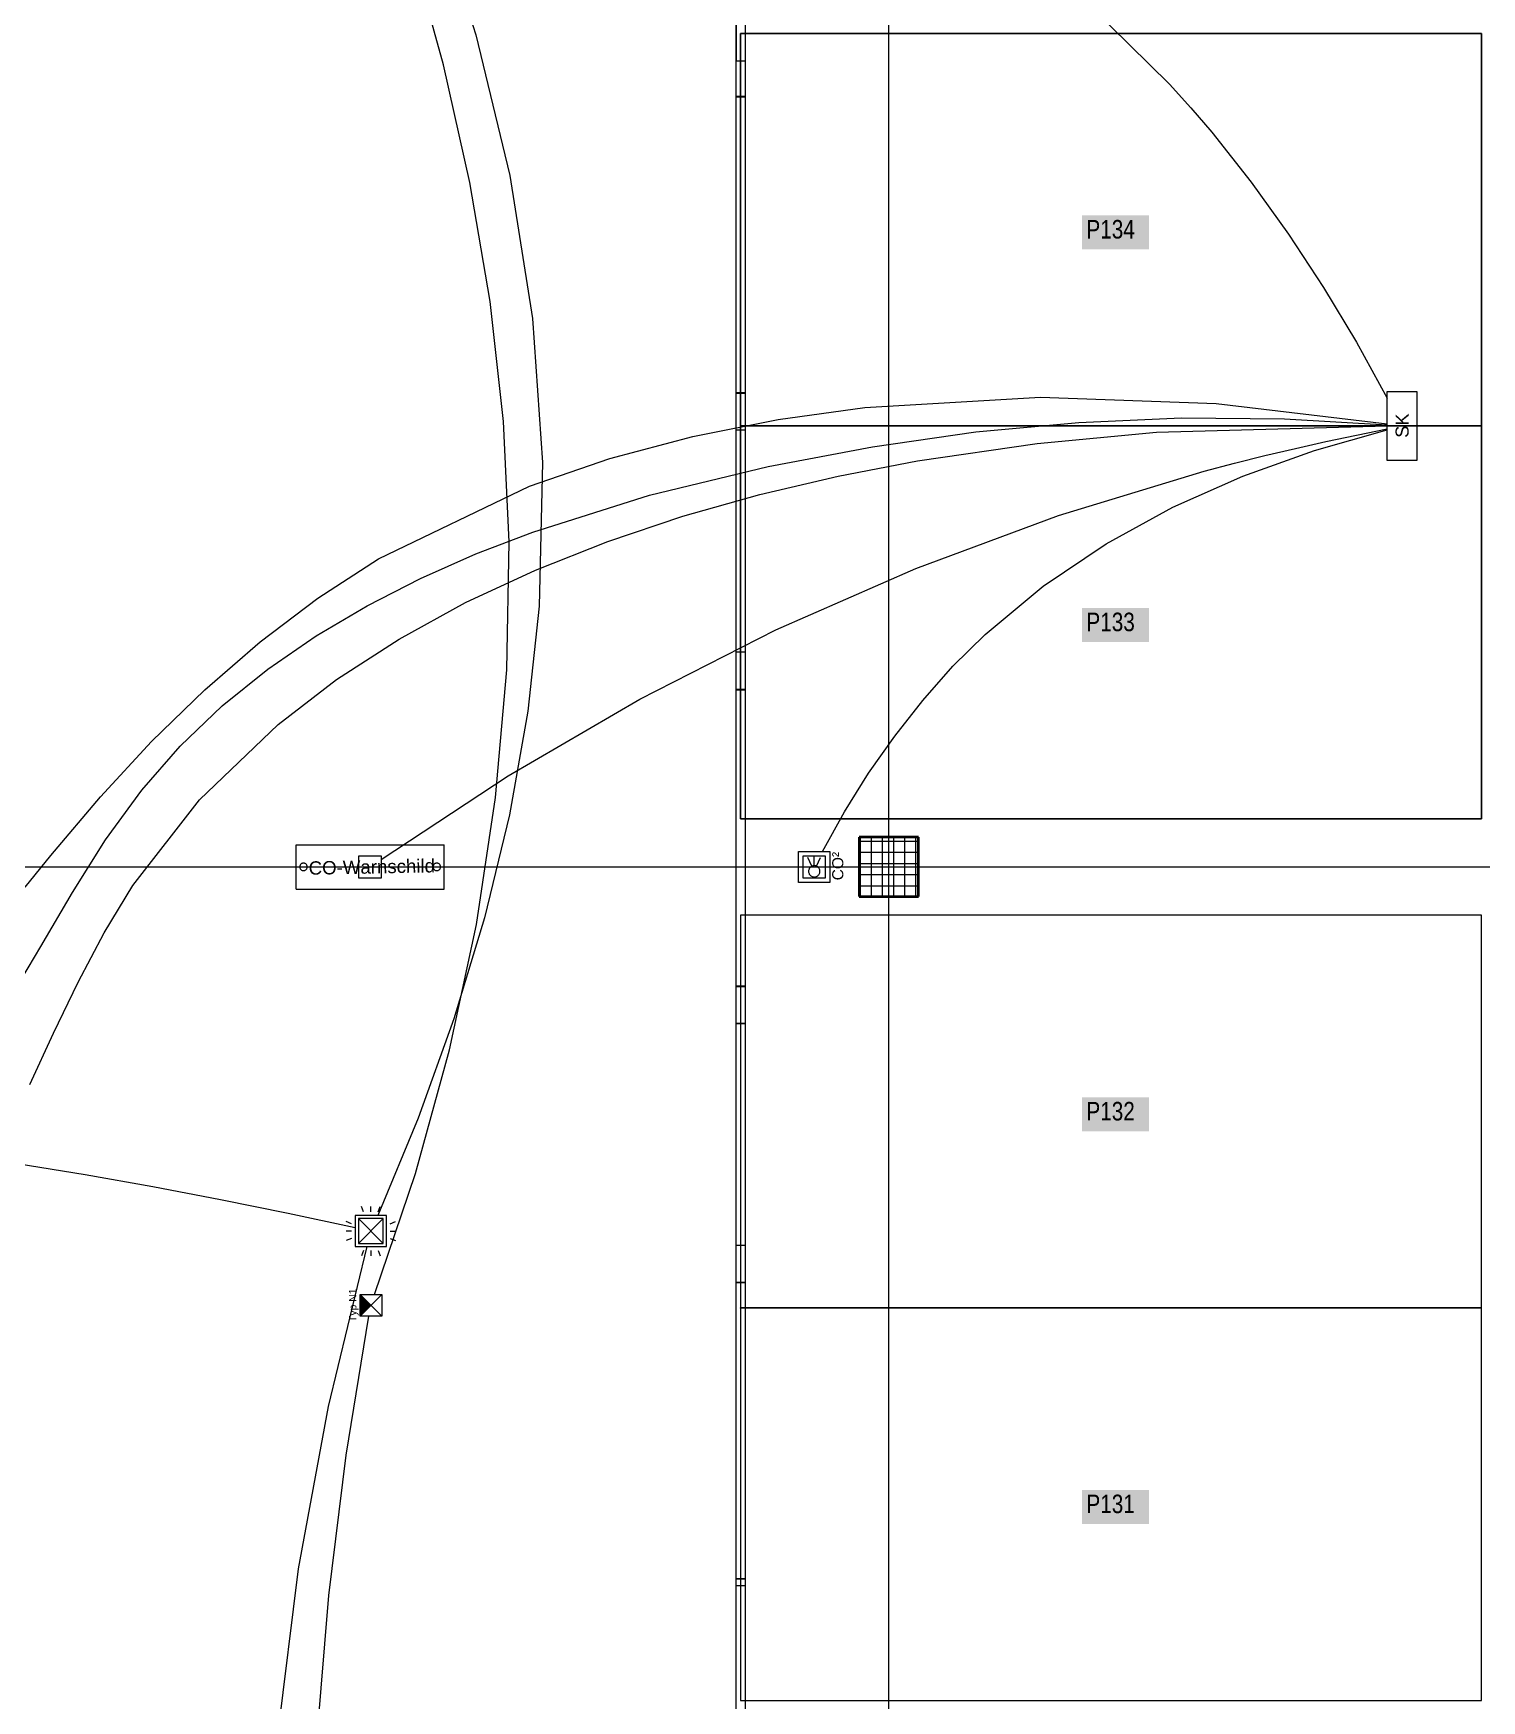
# Model space of a CAD drawing. Extents: x -1067 to 613, y -179 to 712.
# Drawn here: x -580.5 to -385.1, y -12.6 to 212.4 of the extents above; entities that cross this region are included whole.
import ezdxf
from ezdxf.lldxf.tags import DXFTag

# ---------------------------------------------------------------- set-up
doc = ezdxf.new("R2010")
doc.units = 0
doc.layers.get('0').update_dxf_attribs({"lineweight": 13})
for name, color, linetype, lineweight in [('C-PRKG-____-IDEN', 7, 'Continuous', 5), ('C-PRKG-____-OTLN', 7, 'Continuous', 9), ('S-COLS-____-MCUT', 7, 'Continuous', 35), ('S-COLS-____-OTLN', 7, 'Continuous', 9), ('S-GRID-____-OTLN', 7, 'Continuous', 5)]:
    doc.layers.add(name, color=color, linetype=linetype, lineweight=lineweight)
for name, color, linetype, lineweight, true_color in [('EL01_WAN_BUS-KNX', 7, 'Continuous', 13, 0xcc0099), ('EL01_WAN_CO-Anlage', 7, 'Continuous', 13, 0x993300), ('EL01_WAN_Leitung_BUS-KNX', 4, 'Continuous', 13, 0x00ffff), ('EL01_WAN_Leitung_HLKS', 5, 'Continuous', 13, 0x0000ff), ('EL01_WAN_Leitung_Licht', 7, 'Continuous', 13, 0x0080ff), ('EL01_WAN_Leitung_Notbeleuchtung', 7, 'Continuous', 13, 0x009900), ('EL01_WAN_Leuchten', 7, 'Continuous', 13, 0x0080ff), ('EL01_WAN_Licht', 7, 'Continuous', 13, 0x0080ff), ('EL01_WAN_Notbeleuchtungen', 7, 'Continuous', 13, 0x009900), ('EL01_WAN_Notbeleuchtungentyp', 7, 'Continuous', 13, 0x009900), ('EL01_WAN_Schlaufkasten', 1, 'Continuous', 13, 0xff0000)]:
    doc.layers.add(name, color=color, linetype=linetype, lineweight=lineweight, true_color=true_color)
doc.styles.get("Standard").update_dxf_attribs({"font": 'arial.ttf'})
tags = doc.linetypes.add('_Rasterlinie_', pattern=[0.375, 0.2, -0.05, 0.075, -0.05]).pattern_tags.tags
tags[10:11] = [DXFTag(74, 4), DXFTag(75, 0), DXFTag(340, '0'), DXFTag(46, 1.0), DXFTag(50, 0.0), DXFTag(44, 0.0), DXFTag(45, 0.0)]
tags[8:9] = [DXFTag(74, 4), DXFTag(75, 0), DXFTag(340, '0'), DXFTag(46, 1.0), DXFTag(50, 0.0), DXFTag(44, 0.0), DXFTag(45, 0.0)]
tags[6:7] = [DXFTag(74, 4), DXFTag(75, 0), DXFTag(340, '0'), DXFTag(46, 1.0), DXFTag(50, 0.0), DXFTag(44, 0.0), DXFTag(45, 0.0)]
tags[4:5] = [DXFTag(74, 4), DXFTag(75, 0), DXFTag(340, '0'), DXFTag(46, 1.0), DXFTag(50, 0.0), DXFTag(44, 0.0), DXFTag(45, 0.0)]

# ---------------------------------------------------------------- blocks, each defined once
blk = doc.blocks.new('Referenz-A0UJ3194XE', base_point=(-1062.18, -175.86))
at = {"layer": 'C-PRKG-____-IDEN', "color": 7, "linetype": 'Continuous', "ltscale": 0.13, "true_color": 0xffffff}
for points in [[(-439.05, 183.2), (-429.98, 183.2), (-439.05, 187.79)], [(-429.98, 183.2), (-439.05, 187.79), (-429.98, 187.79)], [(-439.05, 130.21), (-429.98, 130.21), (-439.05, 134.81)], [(-429.98, 130.21), (-439.05, 134.81), (-429.98, 134.81)], [(-439.05, 64.19), (-429.98, 64.19), (-439.05, 68.78)], [(-429.98, 64.19), (-439.05, 68.78), (-429.98, 68.78)], [(-439.05, 11.2), (-429.98, 11.2), (-439.05, 15.8)], [(-429.98, 11.2), (-439.05, 15.8), (-429.98, 15.8)]]:
    blk.add_solid(points, dxfattribs=at)
at = {"layer": 'C-PRKG-____-OTLN', "color": 0, "linetype": 'Continuous', "ltscale": 0.13}
for p, q in [((-485.1, 212.35), (-385.1, 212.35)), ((-485.1, 159.37), (-485.1, 212.35)), ((-385.1, 212.35), (-485.1, 212.35)), ((-485.1, 212.35), (-485.1, 159.37)), ((-485.1, 159.37), (-485.1, 212.35)), ((-485.1, 212.35), (-385.1, 212.35)), ((-485.1, 212.35), (-485.1, 212.35)), ((-385.1, 159.37), (-385.1, 212.35)), ((-385.1, 159.37), (-385.1, 212.35)), ((-385.1, 212.35), (-385.1, 159.37)), ((-385.1, 212.35), (-385.1, 212.35)), ((-485.1, 159.37), (-385.1, 159.37)), ((-485.1, 159.37), (-385.1, 159.37)), ((-385.1, 159.37), (-485.1, 159.37)), ((-485.1, 159.37), (-485.1, 159.37)), ((-485.1, 159.37), (-385.1, 159.37)), ((-485.1, 106.38), (-485.1, 159.37)), ((-385.1, 159.37), (-485.1, 159.37)), ((-485.1, 159.37), (-485.1, 106.38)), ((-485.1, 106.38), (-485.1, 159.37)), ((-485.1, 159.37), (-385.1, 159.37)), ((-485.1, 159.37), (-485.1, 159.37)), ((-385.1, 159.37), (-385.1, 159.37)), ((-385.1, 106.38), (-385.1, 159.37)), ((-385.1, 106.38), (-385.1, 159.37)), ((-385.1, 159.37), (-385.1, 106.38)), ((-385.1, 159.37), (-385.1, 159.37)), ((-485.1, 106.38), (-385.1, 106.38)), ((-485.1, 106.38), (-385.1, 106.38)), ((-385.1, 106.38), (-485.1, 106.38)), ((-485.1, 106.38), (-485.1, 106.38)), ((-385.1, 106.38), (-385.1, 106.38)), ((-485.1, 93.34), (-485.1, 40.36)), ((-385.1, 93.34), (-485.1, 93.34)), ((-485.1, 93.34), (-485.1, 93.34)), ((-385.1, 40.36), (-385.1, 93.34)), ((-385.1, 93.34), (-385.1, 93.34)), ((-485.1, 40.36), (-485.1, -12.63)), ((-385.1, 40.36), (-485.1, 40.36)), ((-485.1, 40.36), (-485.1, 40.35)), ((-485.1, 40.36), (-385.1, 40.36)), ((-485.1, 40.35), (-485.1, 40.36)), ((-385.1, -12.63), (-385.1, 40.36)), ((-385.1, 40.35), (-385.1, 40.36)), ((-385.1, 40.35), (-385.1, 40.36)), ((-485.1, -12.63), (-385.1, -12.63)), ((-485.1, -12.63), (-485.1, -12.63)), ((-385.1, -12.63), (-385.1, -12.63))]:
    blk.add_line(p, q, dxfattribs=at)
at = {"layer": 'S-COLS-____-MCUT', "color": 0, "linetype": 'Continuous', "ltscale": 0.35}
for p, q in [((-461.1, 103.88), (-469.1, 103.88)), ((-469.1, 103.88), (-469.1, 95.88)), ((-461.1, 95.88), (-461.1, 103.88)), ((-469.1, 95.88), (-461.1, 95.88))]:
    blk.add_line(p, q, dxfattribs=at)
at = {"layer": 'S-COLS-____-OTLN', "color": 0, "linetype": 'Continuous', "ltscale": 0.13}
for p, q in [((-468.94, 95.88), (-468.94, 103.88)), ((-467.44, 95.88), (-467.44, 103.88)), ((-465.94, 95.88), (-465.94, 103.88)), ((-464.44, 95.88), (-464.44, 103.88)), ((-462.94, 95.88), (-462.94, 103.88)), ((-461.44, 95.88), (-461.44, 103.88)), ((-469.1, 103.34), (-461.1, 103.34)), ((-469.1, 101.84), (-461.1, 101.84)), ((-469.1, 100.34), (-461.1, 100.34)), ((-469.1, 98.84), (-461.1, 98.84)), ((-469.1, 97.34), (-461.1, 97.34))]:
    blk.add_line(p, q, dxfattribs=at)
at = {"layer": 'S-GRID-____-OTLN', "color": 0, "linetype": '_Rasterlinie_', "ltscale": 0.13}
for p, q in [((-465.1, -171.09), (-465.1, 546.38)), ((-1046.54, 99.88), (-144.67, 99.88))]:
    blk.add_line(p, q, dxfattribs=at)
at = {"layer": 'C-PRKG-____-IDEN', "color": 0, "linetype": 'Continuous', "ltscale": 0.13, "char_height": 2.5, "attachment_point": 1}
for s, insert in [('{\\W0.8;\\fArial;P134}', (-438.43, 187.17)), ('{\\W0.8;\\fArial;P133}', (-438.43, 134.18)), ('{\\W0.8;\\fArial;P132}', (-438.43, 68.16)), ('{\\W0.8;\\fArial;P131}', (-438.43, 15.17))]:
    blk.add_mtext(s, dxfattribs=dict(at, insert=insert))
blk = doc.blocks.new('Kabelkanal-A0UJ31F8XE', base_point=(-485.7, 163.81))
at = {"color": 0, "linetype": 'ByBlock', "lineweight": -2, "ltscale": 0.13}
for p, q in [((-485.69, 203.8), (-485.69, 203.83)), ((-485.69, 203.83), (-484.49, 203.83)), ((-485.69, 163.84), (-485.69, 203.83)), ((-485.69, 203.8), (-484.49, 203.8)), ((-485.69, 163.81), (-485.69, 203.8)), ((-484.49, 203.8), (-484.49, 203.83)), ((-484.49, 203.83), (-484.49, 163.84)), ((-484.49, 203.8), (-484.49, 163.81)), ((-485.69, 163.81), (-485.69, 163.84)), ((-484.49, 163.84), (-485.69, 163.84)), ((-484.49, 163.81), (-485.69, 163.81)), ((-484.49, 163.81), (-484.49, 163.84))]:
    blk.add_line(p, q, dxfattribs=at)
blk = doc.blocks.new('Leitung-A0UJ31FGXE', base_point=(-548.96, -147.17))
at = {"color": 0, "linetype": 'ByBlock', "lineweight": -2, "ltscale": 0.13}
for p, q in [((-535.52, 48.63), (-540.78, 27.07)), ((-540.78, 27.07), (-544.81, 5.16)), ((-544.81, 5.16), (-547.55, -16.98)), ((-547.55, -16.98), (-548.95, -39.24)), ((-548.95, -39.24), (-548.96, -61.52)), ((-548.96, -61.52), (-547.54, -83.71)), ((-547.54, -83.71), (-546.31, -94.43)), ((-546.31, -94.43), (-544.76, -105.1)), ((-544.76, -105.1), (-542.88, -115.71)), ((-542.88, -115.71), (-540.72, -126.26)), ((-540.72, -126.26), (-538.27, -136.75)), ((-538.27, -136.75), (-535.57, -147.17))]:
    blk.add_line(p, q, dxfattribs=at)
blk = doc.blocks.new('LED-Langfeldleuchte 37W-A0UJ31FSXE', base_point=(-485.67, 208.61))
at = {"color": 0, "linetype": 'ByBlock', "lineweight": -2, "ltscale": 0.13}
for p, q in [((-485.67, 238.6), (-485.67, 238.61)), ((-485.67, 208.62), (-485.67, 238.61)), ((-485.67, 238.61), (-484.47, 238.61)), ((-485.67, 208.61), (-485.67, 238.6)), ((-485.67, 238.6), (-484.47, 238.6)), ((-484.47, 238.6), (-484.47, 238.61)), ((-484.47, 238.61), (-484.47, 208.62)), ((-484.47, 238.6), (-484.47, 208.61)), ((-485.67, 208.61), (-485.67, 208.62)), ((-484.47, 208.62), (-485.67, 208.62)), ((-484.47, 208.61), (-485.67, 208.61)), ((-484.47, 208.61), (-484.47, 208.62))]:
    blk.add_line(p, q, dxfattribs=at)
blk = doc.blocks.new('Kabelkanal-A0UJ31G2XE', base_point=(-485.7, 203.82))
at = {"color": 0, "linetype": 'ByBlock', "lineweight": -2, "ltscale": 0.13}
for p, q in [((-485.69, 243.81), (-485.69, 243.84)), ((-485.69, 243.84), (-484.49, 243.84)), ((-485.69, 203.85), (-485.69, 243.84)), ((-485.69, 243.81), (-484.49, 243.81)), ((-485.69, 203.82), (-485.69, 243.81)), ((-484.49, 243.81), (-484.49, 243.84)), ((-484.49, 243.84), (-484.49, 203.85)), ((-484.49, 243.81), (-484.49, 203.82)), ((-485.69, 203.82), (-485.69, 203.85)), ((-484.49, 203.85), (-485.69, 203.85)), ((-484.49, 203.82), (-485.69, 203.82)), ((-484.49, 203.82), (-484.49, 203.85))]:
    blk.add_line(p, q, dxfattribs=at)
blk = doc.blocks.new('Notleuchte eckig-A0UJ31HAXE', base_point=(-536.45, 39.27))
at = {"color": 0, "lineweight": -2}
for p, q in [((-533.53, 39.27), (-536.45, 42.19)), ((-533.53, 42.19), (-536.45, 39.27)), ((-536.45, 39.27), (-536.45, 42.19)), ((-536.45, 42.19), (-533.53, 42.19)), ((-533.53, 42.19), (-533.53, 39.27)), ((-533.53, 39.27), (-536.45, 39.27))]:
    blk.add_line(p, q, dxfattribs=at)
for points in [[(-534.99, 40.73), (-536.45, 40.73), (-536.45, 42.19)], [(-536.45, 39.27), (-534.99, 40.73), (-536.45, 40.73)]]:
    blk.add_solid(points, dxfattribs=at)
blk = doc.blocks.new('Bemerkung 1-A0UJ31HCXE', base_point=(-537.95, 38.47))
at = {"color": 0, "lineweight": -2, "insert": (-537.95, 38.47), "char_height": 1, "attachment_point": 1, "rotation": 90}
blk.add_mtext('{\\fArial;Typ N1}', dxfattribs=at)
blk = doc.blocks.new('Langfeldleuchte_ 1-flammig_ 18 W-A0UJ31JQXE', base_point=(-545.1, 96.87))
at = {"color": 0, "lineweight": -2}
for p, q in [((-545.1, 102.87), (-525.1, 102.87)), ((-545.1, 96.87), (-545.1, 102.87)), ((-525.1, 96.87), (-525.1, 102.87)), ((-544.59, 99.94), (-544.6, 99.87)), ((-544.6, 99.87), (-544.59, 99.81)), ((-544.58, 100), (-544.59, 99.94)), ((-544.59, 99.81), (-544.58, 99.75)), ((-544.56, 100.07), (-544.58, 100)), ((-544.58, 99.75), (-544.56, 99.68)), ((-544.53, 100.12), (-544.56, 100.07)), ((-544.56, 99.68), (-544.53, 99.62)), ((-544.49, 100.18), (-544.53, 100.12)), ((-544.53, 99.62), (-544.49, 99.57)), ((-544.45, 100.23), (-544.49, 100.18)), ((-544.49, 99.57), (-544.45, 99.52)), ((-544.4, 100.27), (-544.45, 100.23)), ((-544.45, 99.52), (-544.4, 99.48)), ((-544.35, 100.31), (-544.4, 100.27)), ((-544.4, 99.48), (-544.35, 99.44)), ((-544.29, 100.34), (-544.35, 100.31)), ((-544.35, 99.44), (-544.29, 99.41)), ((-544.22, 100.36), (-544.29, 100.34)), ((-544.29, 99.41), (-544.22, 99.39)), ((-544.16, 100.37), (-544.22, 100.36)), ((-544.22, 99.39), (-544.16, 99.38)), ((-544.1, 100.37), (-544.16, 100.37)), ((-544.16, 99.38), (-544.1, 99.37)), ((-544.03, 100.37), (-544.1, 100.37)), ((-544.1, 99.37), (-544.03, 99.38)), ((-543.97, 100.36), (-544.03, 100.37)), ((-544.03, 99.38), (-543.97, 99.39)), ((-543.9, 100.34), (-543.97, 100.36)), ((-543.97, 99.39), (-543.9, 99.41)), ((-543.85, 100.31), (-543.9, 100.34)), ((-543.9, 99.41), (-543.85, 99.44)), ((-543.79, 100.27), (-543.85, 100.31)), ((-543.85, 99.44), (-543.79, 99.48)), ((-543.74, 100.23), (-543.79, 100.27)), ((-543.79, 99.48), (-543.74, 99.52)), ((-543.7, 100.18), (-543.74, 100.23)), ((-543.74, 99.52), (-543.7, 99.57)), ((-543.66, 100.12), (-543.7, 100.18)), ((-543.7, 99.57), (-543.66, 99.62)), ((-543.63, 100.07), (-543.66, 100.12)), ((-543.66, 99.62), (-543.63, 99.68)), ((-543.61, 100), (-543.63, 100.07)), ((-543.63, 99.68), (-543.61, 99.75)), ((-543.6, 99.94), (-543.61, 100)), ((-543.61, 99.75), (-543.6, 99.81)), ((-543.6, 99.87), (-543.6, 99.94)), ((-543.6, 99.81), (-543.6, 99.87)), ((-526.59, 99.94), (-526.6, 99.87)), ((-526.6, 99.87), (-526.59, 99.81)), ((-526.58, 100), (-526.59, 99.94)), ((-526.59, 99.81), (-526.58, 99.75)), ((-526.56, 100.07), (-526.58, 100)), ((-526.58, 99.75), (-526.56, 99.68)), ((-526.53, 100.12), (-526.56, 100.07)), ((-526.56, 99.68), (-526.53, 99.62)), ((-526.49, 100.18), (-526.53, 100.12)), ((-526.53, 99.62), (-526.49, 99.57)), ((-526.45, 100.23), (-526.49, 100.18)), ((-526.49, 99.57), (-526.45, 99.52)), ((-526.4, 100.27), (-526.45, 100.23)), ((-526.45, 99.52), (-526.4, 99.48)), ((-526.35, 100.31), (-526.4, 100.27)), ((-526.4, 99.48), (-526.35, 99.44)), ((-526.29, 100.34), (-526.35, 100.31)), ((-526.35, 99.44), (-526.29, 99.41)), ((-526.22, 100.36), (-526.29, 100.34)), ((-526.29, 99.41), (-526.22, 99.39)), ((-526.16, 100.37), (-526.22, 100.36)), ((-526.22, 99.39), (-526.16, 99.38)), ((-526.1, 100.37), (-526.16, 100.37)), ((-526.16, 99.38), (-526.1, 99.37)), ((-526.03, 100.37), (-526.1, 100.37)), ((-526.1, 99.37), (-526.03, 99.38)), ((-525.97, 100.36), (-526.03, 100.37)), ((-526.03, 99.38), (-525.97, 99.39)), ((-525.9, 100.34), (-525.97, 100.36)), ((-525.97, 99.39), (-525.9, 99.41)), ((-525.85, 100.31), (-525.9, 100.34)), ((-525.9, 99.41), (-525.85, 99.44)), ((-525.79, 100.27), (-525.85, 100.31)), ((-525.85, 99.44), (-525.79, 99.48)), ((-525.74, 100.23), (-525.79, 100.27)), ((-525.79, 99.48), (-525.74, 99.52)), ((-525.7, 100.18), (-525.74, 100.23)), ((-525.74, 99.52), (-525.7, 99.57)), ((-525.66, 100.12), (-525.7, 100.18)), ((-525.7, 99.57), (-525.66, 99.62)), ((-525.63, 100.07), (-525.66, 100.12)), ((-525.66, 99.62), (-525.63, 99.68)), ((-525.61, 100), (-525.63, 100.07)), ((-525.63, 99.68), (-525.61, 99.75)), ((-525.6, 99.94), (-525.61, 100)), ((-525.61, 99.75), (-525.6, 99.81)), ((-525.6, 99.87), (-525.6, 99.94)), ((-525.6, 99.81), (-525.6, 99.87)), ((-545.1, 96.87), (-525.1, 96.87))]:
    blk.add_line(p, q, dxfattribs=at)
blk = doc.blocks.new('Leitung-A0UJ31L8XE', base_point=(-542.95, -115.89))
at = {"color": 0, "linetype": 'ByBlock', "lineweight": -2, "ltscale": 0.13}
for p, q in [((-538.31, 20.48), (-535.26, 39.27)), ((-540.66, 1.56), (-538.31, 20.48)), ((-542.23, -17.46), (-540.66, 1.56)), ((-542.95, -36.52), (-542.23, -17.46)), ((-542.76, -55.57), (-542.95, -36.52)), ((-541.58, -74.56), (-542.76, -55.57)), ((-540.88, -81.5), (-541.58, -74.56)), ((-540.05, -88.42), (-540.88, -81.5)), ((-539.09, -95.32), (-540.05, -88.42)), ((-538, -102.2), (-539.09, -95.32)), ((-536.78, -109.06), (-538, -102.2)), ((-535.45, -115.89), (-536.78, -109.06))]:
    blk.add_line(p, q, dxfattribs=at)
blk = doc.blocks.new('Leitung-A0UJ31LUXE', base_point=(-534.5, 42.19))
at = {"color": 0, "linetype": 'ByBlock', "lineweight": -2, "ltscale": 0.13}
for p, q in [((-529.51, 223.81), (-534.49, 239.27)), ((-525.19, 208.11), (-529.51, 223.81)), ((-521.63, 192.21), (-525.19, 208.11)), ((-518.91, 176.15), (-521.63, 192.21)), ((-517.12, 159.97), (-518.91, 176.15)), ((-516.33, 143.72), (-517.12, 159.97)), ((-516.66, 126.45), (-516.33, 143.72)), ((-518.16, 109.22), (-516.66, 126.45)), ((-520.75, 92.11), (-518.16, 109.22)), ((-524.38, 75.18), (-520.75, 92.11)), ((-528.99, 58.51), (-524.38, 75.18)), ((-534.5, 42.19), (-528.99, 58.51))]:
    blk.add_line(p, q, dxfattribs=at)
blk = doc.blocks.new('Kabelkanal-A0UJ31NKXE', base_point=(-485.7, 83.76))
at = {"color": 0, "linetype": 'ByBlock', "lineweight": -2, "ltscale": 0.13}
for p, q in [((-485.69, 123.75), (-485.69, 123.78)), ((-485.69, 123.78), (-484.49, 123.78)), ((-485.69, 83.79), (-485.69, 123.78)), ((-485.69, 123.75), (-484.49, 123.75)), ((-485.69, 83.76), (-485.69, 123.75)), ((-484.49, 123.75), (-484.49, 123.78)), ((-484.49, 123.78), (-484.49, 83.79)), ((-484.49, 123.75), (-484.49, 83.76)), ((-485.69, 83.76), (-485.69, 83.79)), ((-484.49, 83.79), (-485.69, 83.79)), ((-484.49, 83.76), (-485.69, 83.76)), ((-484.49, 83.76), (-484.49, 83.79))]:
    blk.add_line(p, q, dxfattribs=at)
blk = doc.blocks.new('Kabelkanal-A0UJ31RMXE', base_point=(-485.7, -27.98))
at = {"color": 0, "linetype": 'ByBlock', "lineweight": -2, "ltscale": 0.13}
for p, q in [((-485.69, 3.82), (-485.69, 3.84)), ((-485.69, 3.84), (-484.49, 3.84)), ((-485.69, -27.96), (-485.69, 3.84)), ((-485.69, 3.82), (-484.49, 3.82)), ((-485.69, -27.98), (-485.69, 3.82)), ((-484.49, 3.82), (-484.49, 3.84)), ((-484.49, 3.84), (-484.49, -27.96)), ((-484.49, 3.82), (-484.49, -27.98)), ((-485.69, -27.98), (-485.69, -27.96)), ((-484.49, -27.96), (-485.69, -27.96)), ((-484.49, -27.98), (-485.69, -27.98)), ((-484.49, -27.98), (-484.49, -27.96))]:
    blk.add_line(p, q, dxfattribs=at)
blk = doc.blocks.new('Kabelkanal-A0UJ31RYXE', base_point=(-485.7, 123.8))
at = {"color": 0, "linetype": 'ByBlock', "lineweight": -2, "ltscale": 0.13}
for p, q in [((-485.69, 163.79), (-485.69, 163.82)), ((-485.69, 163.82), (-484.49, 163.82)), ((-485.69, 123.83), (-485.69, 163.82)), ((-485.69, 163.79), (-484.49, 163.79)), ((-485.69, 123.8), (-485.69, 163.79)), ((-484.49, 163.79), (-484.49, 163.82)), ((-484.49, 163.82), (-484.49, 123.83)), ((-484.49, 163.79), (-484.49, 123.8)), ((-485.69, 123.8), (-485.69, 123.83)), ((-484.49, 123.83), (-485.69, 123.83)), ((-484.49, 123.8), (-485.69, 123.8)), ((-484.49, 123.8), (-484.49, 123.83))]:
    blk.add_line(p, q, dxfattribs=at)
blk = doc.blocks.new('Leitung-A0UJ31U8XE', base_point=(-533.6, 100.87))
at = {"color": 0, "linetype": 'ByBlock', "lineweight": -2, "ltscale": 0.13}
for p, q in [((-406.11, 157.27), (-401.98, 158.15)), ((-401.98, 158.15), (-397.83, 158.98)), ((-418.45, 154.34), (-414.35, 155.37)), ((-414.35, 155.37), (-410.24, 156.34)), ((-410.24, 156.34), (-406.11, 157.27)), ((-442.18, 147.29), (-422.55, 153.26)), ((-422.55, 153.26), (-418.45, 154.34)), ((-461.47, 140.14), (-442.18, 147.29)), ((-480.34, 131.86), (-461.47, 140.14)), ((-498.7, 122.52), (-480.34, 131.86)), ((-516.48, 112.17), (-498.7, 122.52)), ((-533.6, 100.87), (-516.48, 112.17))]:
    blk.add_line(p, q, dxfattribs=at)
blk = doc.blocks.new('Schlaufkasten Decke (multi)-A0UJ31VEXE', base_point=(-397.83, 154.73))
at = {"color": 0, "linetype": 'ByBlock', "lineweight": -2, "ltscale": 0.13}
for p, q in [((-397.83, 164.01), (-393.83, 164.01)), ((-397.83, 154.73), (-397.83, 164.01)), ((-393.83, 164.01), (-393.83, 154.73)), ((-393.83, 154.73), (-397.83, 154.73))]:
    blk.add_line(p, q, dxfattribs=at)
at = {"color": 0, "linetype": 'ByBlock', "lineweight": -2, "ltscale": 0.13, "insert": (-396.71, 157.78), "char_height": 1.76, "attachment_point": 1, "rotation": 90}
blk.add_mtext('{\\fArial;SK}', dxfattribs=at)
blk = doc.blocks.new('Gasmelder-A0UJ31VUXE', base_point=(-477.27, 97.77))
at = {"color": 0, "linetype": 'ByBlock', "lineweight": -2, "ltscale": 0.13}
for p, q in [((-477.27, 97.77), (-477.27, 101.97)), ((-477.27, 101.97), (-473.07, 101.97)), ((-475.17, 100.04), (-475.17, 101.33)), ((-473.07, 101.97), (-473.07, 97.77)), ((-475.49, 99.96), (-476.04, 101.14)), ((-475.92, 99.37), (-475.93, 99.27)), ((-475.93, 99.27), (-475.92, 99.18)), ((-475.9, 99.47), (-475.92, 99.37)), ((-475.92, 99.18), (-475.9, 99.08)), ((-475.87, 99.57), (-475.9, 99.47)), ((-475.9, 99.08), (-475.87, 98.98)), ((-475.83, 99.66), (-475.87, 99.57)), ((-475.77, 99.74), (-475.83, 99.66)), ((-475.7, 99.81), (-475.77, 99.74)), ((-475.63, 99.88), (-475.7, 99.81)), ((-475.55, 99.93), (-475.63, 99.88)), ((-475.46, 99.98), (-475.55, 99.93)), ((-475.36, 100.01), (-475.46, 99.98)), ((-475.27, 100.03), (-475.36, 100.01)), ((-475.17, 100.04), (-475.27, 100.03)), ((-475.07, 100.03), (-475.17, 100.04)), ((-474.97, 100.01), (-475.07, 100.03)), ((-474.88, 99.98), (-474.97, 100.01)), ((-474.79, 99.93), (-474.88, 99.98)), ((-474.84, 99.96), (-474.3, 101.14)), ((-474.7, 99.88), (-474.79, 99.93)), ((-474.63, 99.81), (-474.7, 99.88)), ((-474.56, 99.74), (-474.63, 99.81)), ((-474.51, 99.66), (-474.56, 99.74)), ((-474.46, 99.57), (-474.51, 99.66)), ((-474.43, 99.47), (-474.46, 99.57)), ((-474.46, 98.98), (-474.43, 99.08)), ((-474.41, 99.37), (-474.43, 99.47)), ((-474.43, 99.08), (-474.41, 99.18)), ((-474.41, 99.27), (-474.41, 99.37)), ((-474.41, 99.18), (-474.41, 99.27)), ((-473.07, 97.77), (-477.27, 97.77)), ((-475.87, 98.98), (-475.83, 98.89)), ((-475.83, 98.89), (-475.77, 98.81)), ((-475.77, 98.81), (-475.7, 98.74)), ((-475.7, 98.74), (-475.63, 98.67)), ((-475.63, 98.67), (-475.55, 98.62)), ((-475.55, 98.62), (-475.46, 98.57)), ((-475.46, 98.57), (-475.36, 98.54)), ((-475.36, 98.54), (-475.27, 98.52)), ((-475.27, 98.52), (-475.17, 98.51)), ((-475.17, 98.51), (-475.07, 98.52)), ((-475.07, 98.52), (-474.97, 98.54)), ((-474.97, 98.54), (-474.88, 98.57)), ((-474.88, 98.57), (-474.79, 98.62)), ((-474.79, 98.62), (-474.7, 98.67)), ((-474.7, 98.67), (-474.63, 98.74)), ((-474.63, 98.74), (-474.56, 98.81)), ((-474.56, 98.81), (-474.51, 98.89)), ((-474.51, 98.89), (-474.46, 98.98))]:
    blk.add_line(p, q, dxfattribs=at)
blk = doc.blocks.new('Bemerkung 1-A0UJ31VWXE', base_point=(-472.74, 98.06))
at = {"color": 0, "lineweight": -2, "insert": (-472.74, 98.06), "char_height": 1.5, "attachment_point": 1, "rotation": 90}
blk.add_mtext('{\\fArial;CO²}', dxfattribs=at)
blk = doc.blocks.new('Deckendose UP-A0UJ31WKXE', base_point=(-536.6, 98.37))
at = {"color": 0, "lineweight": -2}
for p, q in [((-536.6, 98.37), (-536.6, 101.37)), ((-536.6, 101.37), (-533.6, 101.37)), ((-533.6, 101.37), (-533.6, 98.37)), ((-533.6, 98.37), (-536.6, 98.37))]:
    blk.add_line(p, q, dxfattribs=at)
blk = doc.blocks.new('Leitung-A0UJ31X8XE', base_point=(-833.59, 12.13))
at = {"color": 0, "linetype": 'ByBlock', "lineweight": -2, "ltscale": 0.13}
for p, q in [((-453.36, 158.57), (-439.46, 159.86)), ((-439.46, 159.86), (-425.59, 160.46)), ((-425.59, 160.46), (-411.72, 160.35)), ((-411.72, 160.35), (-397.83, 159.53)), ((-467.32, 156.58), (-453.36, 158.57)), ((-481.37, 153.91), (-467.32, 156.58)), ((-497.39, 150.02), (-481.37, 153.91)), ((-513.16, 145.05), (-497.39, 150.02)), ((-520.83, 142.1), (-513.16, 145.05)), ((-528.29, 138.8), (-520.83, 142.1)), ((-535.49, 135.12), (-528.29, 138.8)), ((-542.38, 131.05), (-535.49, 135.12)), ((-548.92, 126.55), (-542.38, 131.05)), ((-555.06, 121.6), (-548.92, 126.55)), ((-560.74, 116.17), (-555.06, 121.6)), ((-565.91, 110.25), (-560.74, 116.17)), ((-570.79, 103.51), (-565.91, 110.25)), ((-575.26, 96.4), (-570.79, 103.51)), ((-579.54, 89.13), (-575.26, 96.4)), ((-583.81, 81.92), (-579.54, 89.13))]:
    blk.add_line(p, q, dxfattribs=at)
blk = doc.blocks.new('LED-Langfeldleuchte 37W-A0UJ31XYXE', base_point=(-485.7, 128.85))
at = {"color": 0, "linetype": 'ByBlock', "lineweight": -2, "ltscale": 0.13}
for p, q in [((-485.69, 158.85), (-485.69, 158.85)), ((-485.69, 128.85), (-485.69, 158.85)), ((-485.69, 158.85), (-484.49, 158.85)), ((-485.69, 128.86), (-485.69, 158.85)), ((-485.69, 158.85), (-484.49, 158.85)), ((-484.49, 158.85), (-484.49, 158.85)), ((-484.49, 158.85), (-484.49, 128.85)), ((-484.49, 158.85), (-484.49, 128.86)), ((-485.69, 128.85), (-485.69, 128.86)), ((-484.49, 128.86), (-485.69, 128.86)), ((-484.49, 128.85), (-485.69, 128.85)), ((-484.49, 128.85), (-484.49, 128.86))]:
    blk.add_line(p, q, dxfattribs=at)
blk = doc.blocks.new('Kabelkanal-A0UJ31YCXE', base_point=(-485.7, 43.75))
at = {"color": 0, "linetype": 'ByBlock', "lineweight": -2, "ltscale": 0.13}
for p, q in [((-485.69, 83.74), (-485.69, 83.77)), ((-485.69, 83.77), (-484.49, 83.77)), ((-485.69, 43.78), (-485.69, 83.77)), ((-485.69, 83.74), (-484.49, 83.74)), ((-485.69, 43.75), (-485.69, 83.74)), ((-484.49, 83.74), (-484.49, 83.77)), ((-484.49, 83.77), (-484.49, 43.78)), ((-484.49, 83.74), (-484.49, 43.75)), ((-485.69, 43.75), (-485.69, 43.78)), ((-484.49, 43.78), (-485.69, 43.78)), ((-484.49, 43.75), (-485.69, 43.75)), ((-484.49, 43.75), (-484.49, 43.78))]:
    blk.add_line(p, q, dxfattribs=at)
blk = doc.blocks.new('Leitung-A0UJ3208XE', base_point=(-474.04, 101.97))
at = {"color": 0, "linetype": 'ByBlock', "lineweight": -2, "ltscale": 0.13}
for p, q in [((-407.66, 156.08), (-397.83, 158.87)), ((-417.34, 152.61), (-407.66, 156.08)), ((-426.76, 148.42), (-417.34, 152.61)), ((-435.78, 143.49), (-426.76, 148.42)), ((-444.28, 137.77), (-435.78, 143.49)), ((-452.12, 131.25), (-444.28, 137.77)), ((-456.46, 126.94), (-452.12, 131.25)), ((-460.52, 122.35), (-456.46, 126.94)), ((-464.31, 117.53), (-460.52, 122.35)), ((-467.82, 112.51), (-464.31, 117.53)), ((-471.07, 107.31), (-467.82, 112.51)), ((-474.04, 101.97), (-471.07, 107.31))]:
    blk.add_line(p, q, dxfattribs=at)
blk = doc.blocks.new('Deckendose UP-A0UJ322EXE', base_point=(-476.67, 98.37))
at = {"color": 0, "lineweight": -2}
for p, q in [((-476.67, 98.37), (-476.67, 101.37)), ((-476.67, 101.37), (-473.67, 101.37)), ((-473.67, 101.37), (-473.67, 98.37)), ((-473.67, 98.37), (-476.67, 98.37))]:
    blk.add_line(p, q, dxfattribs=at)
blk = doc.blocks.new('Einzeiliger Text-A0UJ323YXE', base_point=(-543.41, 98.81))
at = {"color": 0, "lineweight": -2, "insert": (-543.41, 100.61), "char_height": 1.8, "attachment_point": 1, "rotation": 1.124}
blk.add_mtext('{\\fArial;CO-Warnschild}', dxfattribs=at)
blk = doc.blocks.new('Bewegungsmelder UP-A0UJ324AXE', base_point=(-538.32, 47.41))
at = {"color": 0, "lineweight": -2}
for p, q in [((-536, 53.34), (-536.27, 54.05)), ((-535, 53.34), (-535, 54.05)), ((-533.99, 53.34), (-533.72, 54.05)), ((-537.61, 51.73), (-538.32, 52.01)), ((-537.1, 52.83), (-537.1, 48.63)), ((-532.9, 52.83), (-537.1, 52.83)), ((-533.32, 52.41), (-536.68, 52.41)), ((-536.68, 52.41), (-536.68, 49.05)), ((-536.68, 52.41), (-533.32, 49.05)), ((-533.32, 52.41), (-536.68, 49.05)), ((-533.32, 49.05), (-533.32, 52.41)), ((-532.9, 48.63), (-532.9, 52.83)), ((-532.38, 51.73), (-531.67, 52.01)), ((-537.61, 50.73), (-538.32, 50.73)), ((-537.61, 49.73), (-538.32, 49.45)), ((-532.38, 50.73), (-531.67, 50.73)), ((-532.38, 49.73), (-531.67, 49.45)), ((-537.1, 48.63), (-532.9, 48.63)), ((-536.68, 49.05), (-533.32, 49.05)), ((-536, 48.12), (-536.27, 47.41)), ((-535, 48.12), (-535, 47.41)), ((-533.99, 48.12), (-533.72, 47.41))]:
    blk.add_line(p, q, dxfattribs=at)
blk = doc.blocks.new('Leitung-A0UJ3252XE', base_point=(-894.82, -72.27))
at = {"color": 0, "linetype": 'ByBlock', "lineweight": -2, "ltscale": 0.13}
for p, q in [((-445.09, 157.02), (-428.99, 158.55)), ((-428.99, 158.55), (-397.83, 159.4)), ((-461.24, 154.67), (-445.09, 157.02)), ((-471.94, 152.6), (-461.24, 154.67)), ((-482.51, 150.12), (-471.94, 152.6)), ((-492.88, 147.19), (-482.51, 150.12)), ((-503, 143.79), (-492.88, 147.19)), ((-512.8, 139.91), (-503, 143.79)), ((-522.21, 135.53), (-512.8, 139.91)), ((-531.18, 130.61), (-522.21, 135.53)), ((-539.64, 125.14), (-531.18, 130.61)), ((-547.52, 119.11), (-539.64, 125.14)), ((-558.14, 108.93), (-547.52, 119.11)), ((-567.12, 97.35), (-558.14, 108.93)), ((-570.99, 90.97), (-567.12, 97.35)), ((-574.51, 84.3), (-570.99, 90.97)), ((-577.81, 77.45), (-574.51, 84.3)), ((-581.02, 70.51), (-577.81, 77.45))]:
    blk.add_line(p, q, dxfattribs=at)
blk = doc.blocks.new('Leitung-A0UJ326QXE', base_point=(-594.82, 163.13))
at = {"color": 0, "linetype": 'ByBlock', "lineweight": -2, "ltscale": 0.13}
for p, q in [((-594.82, 271.56), (-564.39, 269.51)), ((-564.39, 269.51), (-533.77, 263.97)), ((-533.77, 263.97), (-503.85, 254.86)), ((-503.85, 254.86), (-475.52, 242.12)), ((-475.52, 242.12), (-462.23, 234.37)), ((-462.23, 234.37), (-449.67, 225.69)), ((-449.67, 225.69), (-437.96, 216.07)), ((-437.96, 216.07), (-427.21, 205.49)), ((-427.21, 205.49), (-424.33, 202.29)), ((-424.33, 202.29), (-421.53, 199.02)), ((-421.53, 199.02), (-416.18, 192.26)), ((-416.18, 192.26), (-411.15, 185.26)), ((-411.15, 185.26), (-406.43, 178.05)), ((-406.43, 178.05), (-401.99, 170.66)), ((-401.99, 170.66), (-397.83, 163.13))]:
    blk.add_line(p, q, dxfattribs=at)
blk = doc.blocks.new('LED-Langfeldleuchte 37W-A0UJ3286XE', base_point=(-485.7, -27.09))
at = {"color": 0, "linetype": 'ByBlock', "lineweight": -2, "ltscale": 0.13}
for p, q in [((-485.69, 2.9), (-485.69, 2.91)), ((-485.69, -27.09), (-485.69, 2.91)), ((-485.69, 2.91), (-484.49, 2.91)), ((-485.69, -27.09), (-485.69, 2.9)), ((-485.69, 2.9), (-484.49, 2.9)), ((-484.49, 2.9), (-484.49, 2.91)), ((-484.49, 2.91), (-484.49, -27.09)), ((-484.49, 2.9), (-484.49, -27.09)), ((-485.69, -27.09), (-485.69, -27.09)), ((-484.49, -27.09), (-485.69, -27.09)), ((-484.49, -27.09), (-485.69, -27.09)), ((-484.49, -27.09), (-484.49, -27.09))]:
    blk.add_line(p, q, dxfattribs=at)
blk = doc.blocks.new('Leitung-A0UJ328KXE', base_point=(-534.13, 52.83))
at = {"color": 0, "linetype": 'ByBlock', "lineweight": -2, "ltscale": 0.13}
for p, q in [((-534.13, 248.63), (-526.83, 230.69)), ((-526.83, 230.69), (-520.83, 212.15)), ((-520.83, 212.15), (-516.24, 193.16)), ((-516.24, 193.16), (-513.2, 173.88)), ((-513.2, 173.88), (-511.84, 154.46)), ((-511.84, 154.46), (-512.29, 135.07)), ((-512.29, 135.07), (-513.82, 120.9)), ((-513.82, 120.9), (-516.3, 106.88)), ((-516.3, 106.88), (-519.66, 93.02)), ((-519.66, 93.02), (-523.8, 79.37)), ((-523.8, 79.37), (-528.63, 65.96)), ((-528.63, 65.96), (-534.07, 52.83))]:
    blk.add_line(p, q, dxfattribs=at)
blk = doc.blocks.new('Leitung-A0UJ329KXE', base_point=(-783.59, 72.95))
at = {"color": 0, "linetype": 'ByBlock', "lineweight": -2, "ltscale": 0.13}
for p, q in [((-468.35, 161.87), (-444.63, 163.25)), ((-444.63, 163.25), (-420.93, 162.42)), ((-420.93, 162.42), (-397.83, 159.68)), ((-491.53, 157.97), (-480.04, 160.25)), ((-480.04, 160.25), (-468.35, 161.87)), ((-502.73, 154.99), (-491.53, 157.97)), ((-513.58, 151.27), (-502.73, 154.99)), ((-533.95, 141.44), (-513.58, 151.27)), ((-542.14, 136.14), (-533.95, 141.44)), ((-549.95, 130.24), (-542.14, 136.14)), ((-557.41, 123.77), (-549.95, 130.24)), ((-564.58, 116.79), (-557.41, 123.77)), ((-571.49, 109.32), (-564.58, 116.79)), ((-578.2, 101.42), (-571.49, 109.32)), ((-581.67, 97.12), (-578.2, 101.42))]:
    blk.add_line(p, q, dxfattribs=at)
blk = doc.blocks.new('Leitung-A0UJ329WXE', base_point=(-832.99, 51.13))
at = {"color": 0, "linetype": 'ByBlock', "lineweight": -2, "ltscale": 0.13}
for p, q in [((-753.31, 63.89), (-712.91, 66.84)), ((-712.91, 66.84), (-672.42, 67.41)), ((-672.42, 67.41), (-632.02, 65.56)), ((-632.02, 65.56), (-591.93, 61.22)), ((-793.4, 58.64), (-753.31, 63.89)), ((-591.93, 61.22), (-582.73, 59.85)), ((-832.99, 51.13), (-793.4, 58.64)), ((-582.73, 59.85), (-573.55, 58.36)), ((-573.55, 58.36), (-564.41, 56.74)), ((-564.41, 56.74), (-555.28, 55.01)), ((-555.28, 55.01), (-546.18, 53.16)), ((-546.18, 53.16), (-537.1, 51.2))]:
    blk.add_line(p, q, dxfattribs=at)
blk = doc.blocks.new('LED-Langfeldleuchte 37W-A0UJ32BKXE', base_point=(-485.7, 48.77))
at = {"color": 0, "linetype": 'ByBlock', "lineweight": -2, "ltscale": 0.13}
for p, q in [((-485.69, 78.76), (-485.69, 78.77)), ((-485.69, 48.77), (-485.69, 78.77)), ((-485.69, 78.77), (-484.49, 78.77)), ((-485.69, 48.77), (-485.69, 78.76)), ((-485.69, 78.76), (-484.49, 78.76)), ((-484.49, 78.76), (-484.49, 78.77)), ((-484.49, 78.77), (-484.49, 48.77)), ((-484.49, 78.76), (-484.49, 48.77)), ((-485.69, 48.77), (-485.69, 48.77)), ((-484.49, 48.77), (-485.69, 48.77)), ((-484.49, 48.77), (-485.69, 48.77)), ((-484.49, 48.77), (-484.49, 48.77))]:
    blk.add_line(p, q, dxfattribs=at)
blk = doc.blocks.new('Kabelkanal-A0UJ32CWXE', base_point=(-485.7, 3.78))
at = {"color": 0, "linetype": 'ByBlock', "lineweight": -2, "ltscale": 0.13}
for p, q in [((-485.69, 43.78), (-485.69, 43.8)), ((-485.69, 43.8), (-484.49, 43.8)), ((-485.69, 3.81), (-485.69, 43.8)), ((-485.69, 43.78), (-484.49, 43.78)), ((-485.69, 3.78), (-485.69, 43.78)), ((-484.49, 43.78), (-484.49, 43.8)), ((-484.49, 43.8), (-484.49, 3.81)), ((-484.49, 43.78), (-484.49, 3.78)), ((-485.69, 3.78), (-485.69, 3.81)), ((-484.49, 3.81), (-485.69, 3.81)), ((-484.49, 3.78), (-485.69, 3.78)), ((-484.49, 3.78), (-484.49, 3.81))]:
    blk.add_line(p, q, dxfattribs=at)

msp = doc.modelspace()

# ---------------------------------------------------------------- block references
at = {"color": 9, "lineweight": 25, "ltscale": 0.25, "true_color": 0xc0c0c0}
msp.add_blockref('Referenz-A0UJ3194XE', (-1062.18, -175.86), dxfattribs=at)
at = {"layer": 'EL01_WAN_BUS-KNX', "linetype": 'Continuous', "ltscale": 0.13}
msp.add_blockref('Bewegungsmelder UP-A0UJ324AXE', (-538.32, 47.41), dxfattribs=at)
at = {"layer": 'EL01_WAN_CO-Anlage', "ltscale": 0.13}
for name, p in [('Langfeldleuchte_ 1-flammig_ 18 W-A0UJ31JQXE', (-545.1, 96.87)), ('Gasmelder-A0UJ31VUXE', (-477.27, 97.77)), ('Bemerkung 1-A0UJ31VWXE', (-472.74, 98.06)), ('Einzeiliger Text-A0UJ323YXE', (-543.41, 98.81))]:
    msp.add_blockref(name, p, dxfattribs=at)
at = {"layer": 'EL01_WAN_Leitung_BUS-KNX', "ltscale": 0.13}
for name, p in [('Leitung-A0UJ328KXE', (-534.13, 52.83)), ('Leitung-A0UJ329WXE', (-832.99, 51.13)), ('Leitung-A0UJ31FGXE', (-548.96, -147.17))]:
    msp.add_blockref(name, p, dxfattribs=at)
at = {"layer": 'EL01_WAN_Leitung_HLKS', "ltscale": 0.13}
for name, p in [('Leitung-A0UJ326QXE', (-594.82, 163.13)), ('Leitung-A0UJ31X8XE', (-833.59, 12.13)), ('Leitung-A0UJ3252XE', (-894.82, -72.27)), ('Leitung-A0UJ31U8XE', (-533.6, 100.87)), ('Leitung-A0UJ3208XE', (-474.04, 101.97))]:
    msp.add_blockref(name, p, dxfattribs=at)
at = {"layer": 'EL01_WAN_Leitung_Licht', "ltscale": 0.13}
msp.add_blockref('Leitung-A0UJ329KXE', (-783.59, 72.95), dxfattribs=at)
at = {"layer": 'EL01_WAN_Leitung_Notbeleuchtung', "ltscale": 0.13}
for name, p in [('Leitung-A0UJ31LUXE', (-534.5, 42.19)), ('Leitung-A0UJ31L8XE', (-542.95, -115.89))]:
    msp.add_blockref(name, p, dxfattribs=at)
at = {"layer": 'EL01_WAN_Leuchten', "ltscale": 0.13}
for name, p in [('Kabelkanal-A0UJ31G2XE', (-485.7, 203.82)), ('LED-Langfeldleuchte 37W-A0UJ31FSXE', (-485.67, 208.61)), ('Kabelkanal-A0UJ31F8XE', (-485.7, 163.81)), ('Kabelkanal-A0UJ31RYXE', (-485.7, 123.8)), ('LED-Langfeldleuchte 37W-A0UJ31XYXE', (-485.7, 128.85)), ('Kabelkanal-A0UJ31NKXE', (-485.7, 83.76)), ('Kabelkanal-A0UJ31YCXE', (-485.7, 43.75)), ('LED-Langfeldleuchte 37W-A0UJ32BKXE', (-485.7, 48.77)), ('Kabelkanal-A0UJ32CWXE', (-485.7, 3.78)), ('Kabelkanal-A0UJ31RMXE', (-485.7, -27.98)), ('LED-Langfeldleuchte 37W-A0UJ3286XE', (-485.7, -27.09))]:
    msp.add_blockref(name, p, dxfattribs=at)
at = {"layer": 'EL01_WAN_Licht', "linetype": 'Continuous', "ltscale": 0.13}
for name, p in [('Deckendose UP-A0UJ31WKXE', (-536.6, 98.37)), ('Deckendose UP-A0UJ322EXE', (-476.67, 98.37))]:
    msp.add_blockref(name, p, dxfattribs=at)
at = {"layer": 'EL01_WAN_Notbeleuchtungen', "linetype": 'Continuous', "ltscale": 0.13}
msp.add_blockref('Notleuchte eckig-A0UJ31HAXE', (-536.45, 39.27), dxfattribs=at)
at = {"layer": 'EL01_WAN_Notbeleuchtungentyp', "linetype": 'Continuous', "ltscale": 0.13}
msp.add_blockref('Bemerkung 1-A0UJ31HCXE', (-537.95, 38.47), dxfattribs=at)
at = {"layer": 'EL01_WAN_Schlaufkasten', "ltscale": 0.13}
msp.add_blockref('Schlaufkasten Decke (multi)-A0UJ31VEXE', (-397.83, 154.73), dxfattribs=at)

doc.saveas('drawing.dxf')
